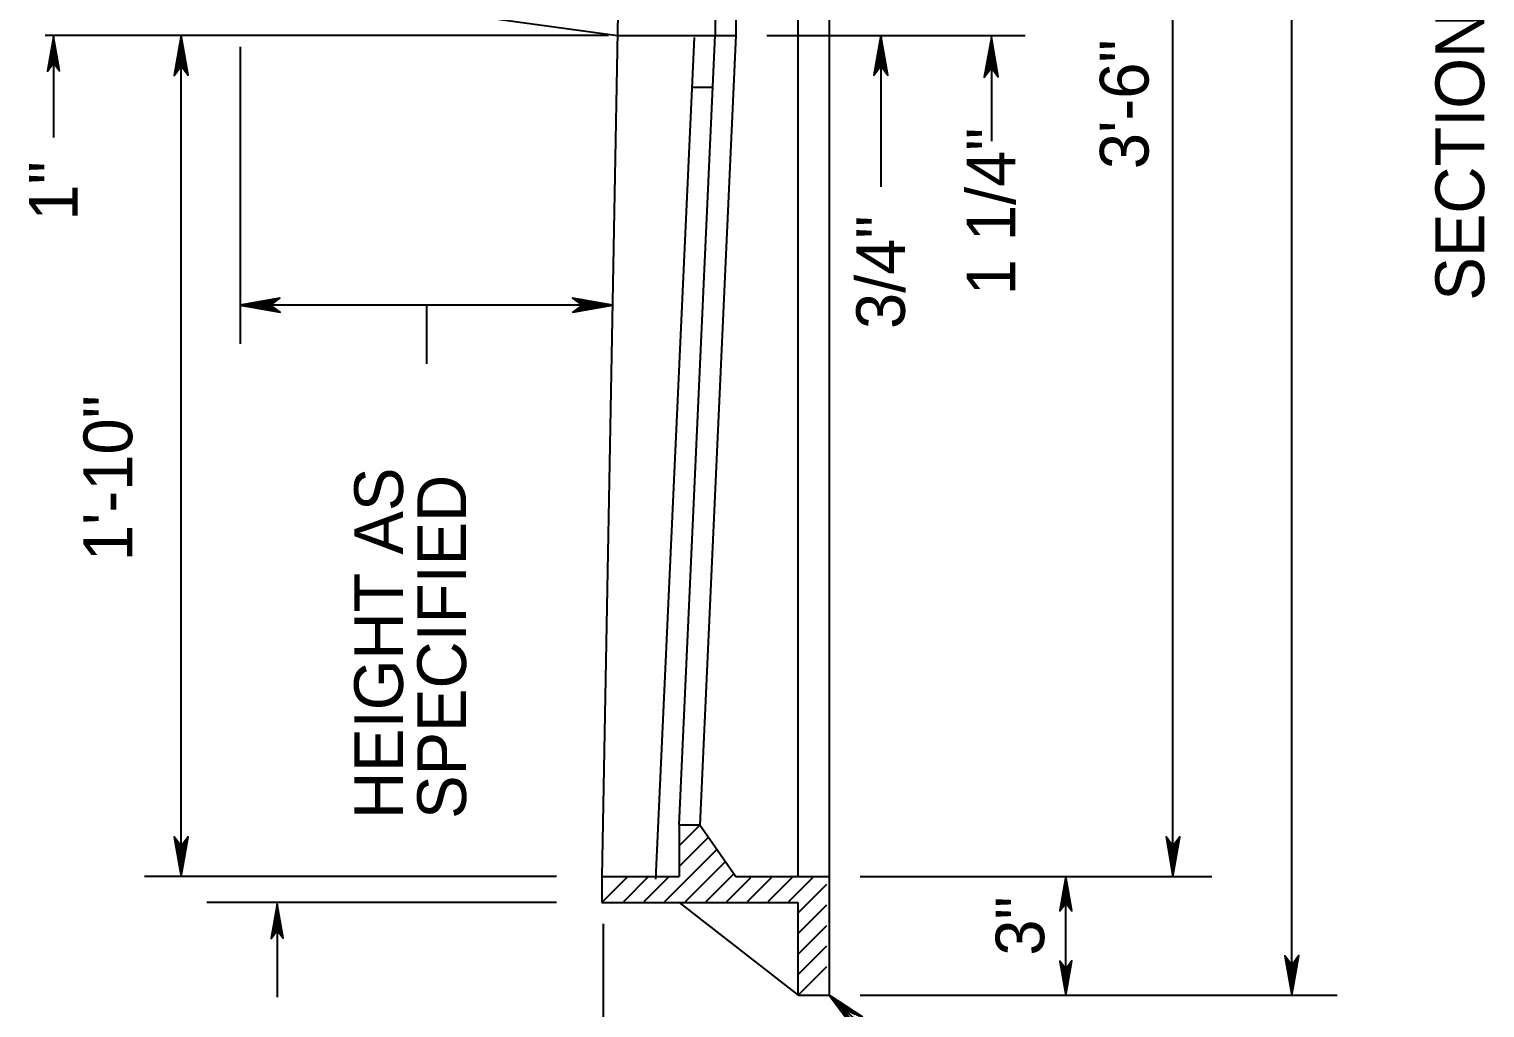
# Model space of a CAD drawing. Extents: x 0.17 to 2.79, y 0.04 to 1.76.
# Drawn here: x 0.9119 to 1.2229, y 1.3209 to 1.5301 of the extents above; entities that cross this region are included whole.
import ezdxf

# ---------------------------------------------------------------- set-up
doc = ezdxf.new("R2010")
doc.units = 0
doc.layers.add('Plan Prop Drainage Structure', color=7, linetype='Continuous')
doc.layers.add('Plan Prop DrainageStructure text', color=7, linetype='Continuous')

msp = doc.modelspace()

# ---------------------------------------------------------------- linework, layer by layer
at = {"layer": 'Plan Prop Drainage Structure'}
for p, q in [((1.08277, 1.72066), (1.08277, 1.3236)), ((1.0408, 1.7008), (1.03418, 1.34897)), ((1.07616, 1.34897), (1.07616, 1.69419)), ((0.95698, 1.53978), (1.03756, 1.5287)), ((1.06286, 1.53978), (1.06286, 1.5287)), ((1.05842, 1.53537), (1.05842, 1.5287)), ((1.03756, 1.5287), (1.06286, 1.5287)), ((1.04578, 1.34844), (1.05399, 1.5283)), ((1.05072, 1.36), (1.05842, 1.5287)), ((1.06286, 1.5287), (1.05514, 1.36)), ((1.0535, 1.51767), (1.05792, 1.51767)), ((1.05072, 1.36), (1.05072, 1.34897)), ((1.05072, 1.35552), (1.0552, 1.36)), ((1.05072, 1.36), (1.05514, 1.36)), ((1.05514, 1.36), (1.06286, 1.34897)), ((1.05072, 1.35111), (1.05698, 1.35736)), ((1.0477, 1.34367), (1.0588, 1.35477)), ((1.05211, 1.34367), (1.06061, 1.35217)), ((1.03418, 1.34897), (1.05072, 1.34897)), ((1.03418, 1.34897), (1.03418, 1.34345)), ((1.03446, 1.34367), (1.03976, 1.34897)), ((1.03888, 1.34367), (1.04417, 1.34897)), ((1.04329, 1.34367), (1.04858, 1.34897)), ((1.05652, 1.34367), (1.0625, 1.34965)), ((1.06093, 1.34367), (1.06605, 1.34879)), ((1.06286, 1.34897), (1.08277, 1.34897)), ((1.06535, 1.34367), (1.07046, 1.34879)), ((1.06976, 1.34367), (1.07487, 1.34879)), ((1.07417, 1.34367), (1.07928, 1.34879)), ((1.07616, 1.34125), (1.08229, 1.34738)), ((1.03418, 1.34345), (1.07616, 1.34345)), ((1.07616, 1.3236), (1.07616, 1.34345)), ((1.07616, 1.33684), (1.08229, 1.34296)), ((1.07616, 1.33242), (1.08229, 1.33855)), ((1.07616, 1.32801), (1.08229, 1.33414)), ((1.07616, 1.3236), (1.08229, 1.32973)), ((1.07616, 1.3236), (1.08277, 1.3236))]:
    msp.add_line(p, q, dxfattribs=at)
at = {"layer": 'Plan Prop DrainageStructure text'}
for p, q in [((1.18164, 1.3236), (1.18164, 1.72066)), ((1.15623, 1.34897), (1.15623, 1.69419)), ((1.03566, 1.5287), (0.91529, 1.5287)), ((0.91705, 1.52845), (0.91705, 1.50693)), ((0.94434, 1.34897), (0.94434, 1.52868)), ((1.06947, 1.5287), (1.12465, 1.5287)), ((1.09385, 1.5287), (1.09385, 1.4964)), ((1.11743, 1.52831), (1.11743, 1.5061)), ((0.95698, 1.52629), (0.95698, 1.46285)), ((1.03648, 1.47107), (0.95698, 1.47107)), ((0.99673, 1.47107), (0.99673, 1.45851)), ((1.02454, 1.34897), (0.93652, 1.34897)), ((1.08939, 1.34897), (1.11796, 1.34897)), ((1.11355, 1.34897), (1.11796, 1.34897)), ((1.11355, 1.34897), (1.16457, 1.34897)), ((1.13335, 1.3236), (1.13335, 1.34897)), ((1.02454, 1.34345), (0.94983, 1.34345)), ((0.96486, 1.34309), (0.96486, 1.32323)), ((1.05072, 1.34345), (1.07616, 1.3236)), ((1.03451, 1.33887), (1.03451, 1.28799)), ((1.08277, 1.3236), (1.11878, 1.29025)), ((1.08939, 1.3236), (1.11796, 1.3236)), ((1.11355, 1.3236), (1.11796, 1.3236)), ((1.11355, 1.3236), (1.19128, 1.3236))]:
    msp.add_line(p, q, dxfattribs=at)
for points in [[(0.91705, 1.52845), (0.91575, 1.52111), (0.91705, 1.52287), (0.91833, 1.52115), (0.91705, 1.52845), (0.91707, 1.52796), (0.91585, 1.52132), (0.91707, 1.52301), (0.91823, 1.52145), (0.91709, 1.5277), (0.91705, 1.52746), (0.91604, 1.52177), (0.91707, 1.52304), (0.91806, 1.52173), (0.91705, 1.52735), (0.91709, 1.5271), (0.91619, 1.52213), (0.91705, 1.52309), (0.91795, 1.52211), (0.91709, 1.52639), (0.91709, 1.52598), (0.91637, 1.5225), (0.91703, 1.52317), (0.91776, 1.52244), (0.91705, 1.52591), (0.91703, 1.52551), (0.91658, 1.52289), (0.91709, 1.5234), (0.91759, 1.52285), (0.91705, 1.52515), (0.91701, 1.52478), (0.91671, 1.52321), (0.91707, 1.52347), (0.91746, 1.52304), (0.91705, 1.52459), (0.91681, 1.52357), (0.91709, 1.52371), (0.91737, 1.52326), (0.91709, 1.52433), (0.91692, 1.52366), (0.91714, 1.52394), (0.91727, 1.52362), (0.91707, 1.52394), (0.91703, 1.52377)], [(0.94434, 1.52868), (0.94284, 1.52018), (0.94434, 1.52221), (0.94582, 1.52022), (0.94434, 1.52868), (0.94436, 1.52812), (0.94295, 1.52042), (0.94436, 1.52237), (0.9457, 1.52057), (0.94438, 1.52782), (0.94434, 1.52753), (0.94317, 1.52094), (0.94436, 1.52242), (0.94551, 1.52089), (0.94434, 1.5274), (0.94438, 1.52712), (0.94334, 1.52135), (0.94434, 1.52248), (0.94538, 1.52133), (0.94438, 1.5263), (0.94438, 1.52582), (0.94356, 1.52178), (0.94432, 1.52257), (0.94516, 1.52172), (0.94434, 1.52573), (0.94432, 1.52528), (0.9438, 1.52224), (0.94438, 1.52283), (0.94497, 1.52219), (0.94434, 1.52486), (0.9443, 1.52443), (0.94395, 1.52261), (0.94436, 1.52291), (0.94481, 1.52241), (0.94434, 1.52421), (0.94406, 1.52302), (0.94438, 1.52319), (0.94471, 1.52267), (0.94438, 1.52391), (0.94419, 1.52313), (0.94445, 1.52346), (0.9446, 1.52308), (0.94436, 1.52346), (0.94432, 1.52326)], [(1.09385, 1.5287), (1.09235, 1.5202), (1.09385, 1.52223), (1.09533, 1.52024), (1.09385, 1.5287), (1.09386, 1.52814), (1.09246, 1.52044), (1.09387, 1.52239), (1.09521, 1.52059), (1.09389, 1.52783), (1.09385, 1.52755), (1.09268, 1.52095), (1.09387, 1.52243), (1.09502, 1.52091), (1.09385, 1.52742), (1.09389, 1.52714), (1.09285, 1.52137), (1.09385, 1.52249), (1.09489, 1.52135), (1.09389, 1.52632), (1.09389, 1.52584), (1.09306, 1.5218), (1.09382, 1.52259), (1.09467, 1.52174), (1.09385, 1.52575), (1.09382, 1.5253), (1.0933, 1.52226), (1.09389, 1.52285), (1.09447, 1.52221), (1.09385, 1.52488), (1.09381, 1.52445), (1.09346, 1.52263), (1.09387, 1.52293), (1.09432, 1.52243), (1.09385, 1.52423), (1.09357, 1.52304), (1.09389, 1.52321), (1.09422, 1.52269), (1.09389, 1.52393), (1.0937, 1.52315), (1.09395, 1.52348), (1.09411, 1.5231), (1.09387, 1.52348), (1.09382, 1.52328)], [(1.11743, 1.52831), (1.11592, 1.5198), (1.11743, 1.52184), (1.11891, 1.51985), (1.11743, 1.52831), (1.11744, 1.52774), (1.11604, 1.52004), (1.11745, 1.52199), (1.11879, 1.52019), (1.11747, 1.52744), (1.11743, 1.52716), (1.11625, 1.52056), (1.11744, 1.52204), (1.1186, 1.52052), (1.11743, 1.52703), (1.11747, 1.52674), (1.11643, 1.52098), (1.11743, 1.5221), (1.11846, 1.52095), (1.11747, 1.52592), (1.11747, 1.52544), (1.11664, 1.5214), (1.1174, 1.52219), (1.11825, 1.52134), (1.11743, 1.52536), (1.1174, 1.5249), (1.11688, 1.52187), (1.11747, 1.52245), (1.11805, 1.52182), (1.11743, 1.52449), (1.11738, 1.52406), (1.11704, 1.52223), (1.11745, 1.52253), (1.1179, 1.52204), (1.11743, 1.52383), (1.11714, 1.52265), (1.11747, 1.52282), (1.1178, 1.5223), (1.11747, 1.52354), (1.11728, 1.52276), (1.11753, 1.52308), (1.11769, 1.52271), (1.11745, 1.52308), (1.1174, 1.52289)], [(0.95698, 1.47107), (0.96548, 1.46957), (0.96345, 1.47107), (0.96543, 1.47255), (0.95698, 1.47107), (0.95754, 1.47108), (0.96524, 1.46968), (0.96329, 1.47109), (0.96509, 1.47243), (0.95784, 1.47111), (0.95813, 1.47107), (0.96472, 1.4699), (0.96324, 1.47109), (0.96477, 1.47224), (0.95826, 1.47107), (0.95854, 1.47111), (0.96431, 1.47007), (0.96318, 1.47107), (0.96433, 1.47211), (0.95936, 1.47111), (0.95984, 1.47111), (0.96388, 1.47028), (0.96309, 1.47104), (0.96394, 1.47189), (0.95993, 1.47107), (0.96038, 1.47104), (0.96342, 1.47052), (0.96283, 1.47111), (0.96346, 1.47169), (0.9608, 1.47107), (0.96123, 1.47103), (0.96305, 1.47068), (0.96275, 1.47109), (0.96325, 1.47154), (0.96145, 1.47107), (0.96264, 1.47079), (0.96247, 1.47111), (0.96299, 1.47144), (0.96175, 1.47111), (0.96253, 1.47092), (0.9622, 1.47117), (0.96258, 1.47133), (0.9622, 1.47109), (0.9624, 1.47104)], [(1.03648, 1.47107), (1.02797, 1.47257), (1.03001, 1.47107), (1.02802, 1.46959), (1.03648, 1.47107), (1.03591, 1.47105), (1.02821, 1.47246), (1.03016, 1.47105), (1.02836, 1.46971), (1.03561, 1.47103), (1.03532, 1.47107), (1.02873, 1.47224), (1.03021, 1.47105), (1.02869, 1.4699), (1.0352, 1.47107), (1.03491, 1.47103), (1.02915, 1.47207), (1.03027, 1.47107), (1.02912, 1.47003), (1.03409, 1.47103), (1.03361, 1.47103), (1.02957, 1.47185), (1.03036, 1.47109), (1.02951, 1.47025), (1.03353, 1.47107), (1.03307, 1.47109), (1.03004, 1.47161), (1.03062, 1.47103), (1.02999, 1.47044), (1.03266, 1.47107), (1.03223, 1.47111), (1.0304, 1.47146), (1.0307, 1.47105), (1.03021, 1.4706), (1.03201, 1.47107), (1.03082, 1.47135), (1.03099, 1.47103), (1.03047, 1.4707), (1.03171, 1.47103), (1.03093, 1.47122), (1.03125, 1.47096), (1.03088, 1.47081), (1.03125, 1.47105), (1.03106, 1.47109)], [(0.94434, 1.34897), (0.94584, 1.35747), (0.94434, 1.35544), (0.94286, 1.35743), (0.94434, 1.34897), (0.94433, 1.34953), (0.94573, 1.35723), (0.94432, 1.35528), (0.94298, 1.35708), (0.9443, 1.34984), (0.94434, 1.35012), (0.94551, 1.35672), (0.94432, 1.35524), (0.94317, 1.35676), (0.94434, 1.35025), (0.9443, 1.35053), (0.94534, 1.3563), (0.94434, 1.35518), (0.9433, 1.35632), (0.9443, 1.35135), (0.9443, 1.35183), (0.94513, 1.35587), (0.94437, 1.35509), (0.94352, 1.35593), (0.94434, 1.35192), (0.94437, 1.35237), (0.94489, 1.35541), (0.9443, 1.35483), (0.94372, 1.35546), (0.94434, 1.35279), (0.94438, 1.35322), (0.94473, 1.35504), (0.94432, 1.35474), (0.94387, 1.35524), (0.94434, 1.35344), (0.94462, 1.35463), (0.9443, 1.35446), (0.94397, 1.35498), (0.9443, 1.35374), (0.94449, 1.35452), (0.94424, 1.35419), (0.94408, 1.35457), (0.94432, 1.3542), (0.94437, 1.35439)], [(1.15623, 1.34897), (1.15773, 1.35747), (1.15623, 1.35544), (1.15475, 1.35743), (1.15623, 1.34897), (1.15621, 1.34953), (1.15762, 1.35723), (1.15621, 1.35528), (1.15486, 1.35708), (1.15618, 1.34984), (1.15623, 1.35012), (1.1574, 1.35672), (1.15621, 1.35524), (1.15505, 1.35676), (1.15623, 1.35025), (1.15618, 1.35053), (1.15723, 1.3563), (1.15623, 1.35518), (1.15519, 1.35632), (1.15618, 1.35135), (1.15618, 1.35183), (1.15701, 1.35587), (1.15625, 1.35509), (1.15541, 1.35593), (1.15623, 1.35192), (1.15625, 1.35237), (1.15677, 1.35541), (1.15618, 1.35483), (1.1556, 1.35546), (1.15623, 1.35279), (1.15627, 1.35322), (1.15662, 1.35504), (1.15621, 1.35474), (1.15575, 1.35524), (1.15623, 1.35344), (1.15651, 1.35463), (1.15618, 1.35446), (1.15586, 1.35498), (1.15618, 1.35374), (1.15638, 1.35452), (1.15612, 1.35419), (1.15597, 1.35457), (1.15621, 1.3542), (1.15625, 1.35439)], [(1.13335, 1.34897), (1.13205, 1.34163), (1.13335, 1.34338), (1.13462, 1.34167), (1.13335, 1.34897), (1.13336, 1.34848), (1.13215, 1.34184), (1.13336, 1.34352), (1.13452, 1.34196), (1.13338, 1.34822), (1.13335, 1.34797), (1.13233, 1.34228), (1.13336, 1.34356), (1.13436, 1.34224), (1.13335, 1.34786), (1.13338, 1.34762), (1.13249, 1.34264), (1.13335, 1.34361), (1.13424, 1.34262), (1.13338, 1.34691), (1.13338, 1.3465), (1.13267, 1.34301), (1.13333, 1.34369), (1.13406, 1.34296), (1.13335, 1.34642), (1.13333, 1.34603), (1.13288, 1.34341), (1.13338, 1.34391), (1.13389, 1.34337), (1.13335, 1.34567), (1.13331, 1.3453), (1.13301, 1.34373), (1.13336, 1.34399), (1.13375, 1.34356), (1.13335, 1.34511), (1.1331, 1.34408), (1.13338, 1.34423), (1.13367, 1.34378), (1.13338, 1.34485), (1.13322, 1.34418), (1.13344, 1.34446), (1.13357, 1.34414), (1.13336, 1.34446), (1.13333, 1.34429)], [(0.96486, 1.34309), (0.96356, 1.33575), (0.96486, 1.3375), (0.96614, 1.33579), (0.96486, 1.34309), (0.96487, 1.3426), (0.96366, 1.33595), (0.96487, 1.33764), (0.96603, 1.33608), (0.9649, 1.34233), (0.96486, 1.34209), (0.96385, 1.3364), (0.96487, 1.33767), (0.96587, 1.33636), (0.96486, 1.34198), (0.9649, 1.34173), (0.964, 1.33676), (0.96486, 1.33773), (0.96575, 1.33674), (0.9649, 1.34103), (0.9649, 1.34061), (0.96418, 1.33713), (0.96484, 1.33781), (0.96557, 1.33708), (0.96486, 1.34054), (0.96484, 1.34015), (0.96439, 1.33753), (0.9649, 1.33803), (0.9654, 1.33748), (0.96486, 1.33979), (0.96482, 1.33942), (0.96452, 1.33784), (0.96487, 1.3381), (0.96527, 1.33767), (0.96486, 1.33923), (0.96461, 1.3382), (0.9649, 1.33835), (0.96518, 1.3379), (0.9649, 1.33897), (0.96473, 1.33829), (0.96495, 1.33857), (0.96508, 1.33825), (0.96487, 1.33857), (0.96484, 1.3384)], [(1.18164, 1.3236), (1.18314, 1.3321), (1.18164, 1.33007), (1.18016, 1.33206), (1.18164, 1.3236), (1.18162, 1.32416), (1.18303, 1.33186), (1.18162, 1.32991), (1.18027, 1.33172), (1.1816, 1.32447), (1.18164, 1.32475), (1.18281, 1.33135), (1.18162, 1.32987), (1.18047, 1.33139), (1.18164, 1.32488), (1.1816, 1.32516), (1.18264, 1.33093), (1.18164, 1.32981), (1.1806, 1.33095), (1.18159, 1.32599), (1.1816, 1.32647), (1.18242, 1.3305), (1.18166, 1.32972), (1.18082, 1.33056), (1.18164, 1.32655), (1.18166, 1.327), (1.18218, 1.33004), (1.18159, 1.32946), (1.18101, 1.33009), (1.18164, 1.32742), (1.18168, 1.32785), (1.18203, 1.32967), (1.18162, 1.32937), (1.18116, 1.32987), (1.18164, 1.32807), (1.18192, 1.32926), (1.1816, 1.32909), (1.18127, 1.32961), (1.18159, 1.32837), (1.18179, 1.32915), (1.18153, 1.32882), (1.18138, 1.3292), (1.18162, 1.32883), (1.18166, 1.32902)], [(1.13335, 1.3236), (1.13464, 1.33094), (1.13335, 1.32919), (1.13207, 1.3309), (1.13335, 1.3236), (1.13333, 1.32409), (1.13455, 1.33073), (1.13333, 1.32905), (1.13217, 1.3306), (1.13331, 1.32435), (1.13335, 1.32459), (1.13436, 1.33029), (1.13333, 1.32901), (1.13234, 1.33032), (1.13335, 1.32471), (1.13331, 1.32495), (1.13421, 1.32993), (1.13335, 1.32896), (1.13245, 1.32995), (1.13331, 1.32566), (1.13331, 1.32607), (1.13402, 1.32956), (1.13337, 1.32888), (1.13264, 1.32961), (1.13335, 1.32615), (1.13337, 1.32654), (1.13382, 1.32916), (1.13331, 1.32865), (1.13281, 1.3292), (1.13335, 1.3269), (1.13338, 1.32727), (1.13368, 1.32884), (1.13333, 1.32858), (1.13294, 1.32901), (1.13335, 1.32746), (1.13359, 1.32849), (1.13331, 1.32834), (1.13303, 1.32879), (1.13331, 1.32772), (1.13348, 1.32839), (1.13326, 1.32811), (1.13312, 1.32843), (1.13333, 1.32811), (1.13337, 1.32828)], [(1.08277, 1.3236), (1.08799, 1.31672)], [(1.08999, 1.31894), (1.08277, 1.3236), (1.0832, 1.32323), (1.08789, 1.31696)], [(1.08965, 1.31909), (1.08344, 1.32304), (1.08362, 1.32282), (1.08766, 1.31747)], [(1.08929, 1.31917), (1.08371, 1.32273), (1.08395, 1.32257), (1.08747, 1.31789)], [(1.08887, 1.31936), (1.08455, 1.32201), (1.0849, 1.32168), (1.08731, 1.31833)], [(1.08844, 1.31947), (1.08494, 1.32159), (1.08525, 1.32127), (1.08713, 1.31882)], [(1.08796, 1.31965), (1.08558, 1.321), (1.08586, 1.32068)]]:
    msp.add_lwpolyline(points, dxfattribs=at)

# ---------------------------------------------------------------- texts
for s, height, p in [('SECTION C-C', 0.0104167, (1.22272, 1.47205)), ('3\'-6"', 0.010417, (1.15102, 1.50014)), ('1 1/4"', 0.010389, (1.12254, 1.47318)), ('1"', 0.010389, (0.92225, 1.48917)), ('3/4"', 0.010389, (1.09896, 1.46599)), ('1\'-10"', 0.010417, (0.93389, 1.41636)), ('HEIGHT AS', 0.010417, (0.99173, 1.36129)), ('SPECIFIED', 0.010417, (1.00521, 1.36129)), ('3"', 0.010389, (1.12873, 1.33207))]:
    msp.add_text(s, height=height, rotation=90, dxfattribs=at).set_placement(p)

doc.saveas('drawing.dxf')
